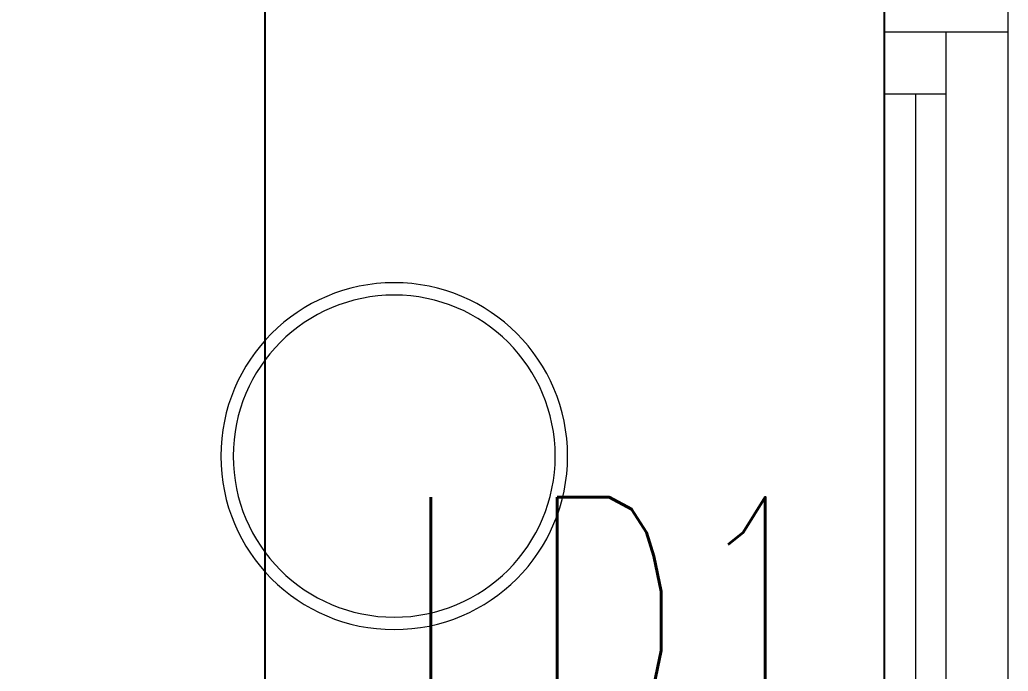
# Model space of a CAD drawing. Extents: x -12260 to 57327, y -29287 to 19916.
# Drawn here: x 48278 to 49076, y 6799 to 7325 of the extents above; entities that cross this region are included whole.
import ezdxf
from ezdxf.enums import TextEntityAlignment as Align

# ---------------------------------------------------------------- set-up
doc = ezdxf.new("R2010")
doc.units = 0
doc.header["$LTSCALE"] = 0.25
doc.linetypes.add('DASHDOT', pattern=[25.4, 12.7, -6.35, 0, -6.35])
for name, color, linetype, lineweight in [('01-First Floor$0$Aluminum', 251, 'Continuous', 5), ('01-First Floor$0$LOADING', 253, 'Continuous', 5), ('E-LITE-CIRC-NUMB', 6, 'Continuous', 25), ('E-LITE-CLNG', 150, 'Continuous', 35), ('E-LITE-CLNG-CNDT', 6, 'DASHDOT', 35), ('E-LITE-CTRL', 6, 'Continuous', 25), ('E-LITE-IDEN', 6, 'Continuous', 25)]:
    doc.layers.add(name, color=color, linetype=linetype, lineweight=lineweight)
doc.layers.add('01-First Floor$0$FALSE CEILING', color=251, linetype='Continuous')
doc.styles.add('DC_SIMPLEX', font='SIMPLEX.shx', dxfattribs={"width": 0.7})

# ---------------------------------------------------------------- blocks, each defined once
blk = doc.blocks.new('01-First Floor$0$WM00001-P')
at = {"layer": '01-First Floor$0$LOADING'}
for radius in [0.14, 0.13]:
    blk.add_circle((0, 0), radius, dxfattribs=at)
blk = doc.blocks.new('01-First Floor')
at = {"layer": '01-First Floor$0$Aluminum'}
for p, q in [((48976, 5840), (48976, 7340)), ((49076, 5840), (49076, 7340)), ((49076, 7315), (48976, 7315)), ((49026, 5865), (49026, 7315)), ((49026, 7265), (48976, 7265)), ((49001, 7265), (49001, 5915))]:
    blk.add_line(p, q, dxfattribs=at)
at = {"layer": '01-First Floor$0$FALSE CEILING', "linetype": 'Continuous'}
blk.add_line((48476, 5535), (48476, 8565.12), dxfattribs=at)
at = {"layer": '01-First Floor$0$FALSE CEILING'}
blk.add_lwpolyline([(45476, 5535), (48976, 5535), (48976, 8565.12), (45476, 8565.12)], close=True, dxfattribs=at)
at = {"layer": '01-First Floor$0$LOADING', "extrusion": (-2.26467e-18, -2.24019e-05, -1), "xscale": 1000, "yscale": 1000, "zscale": 1000, "rotation": 270.0000000000001}
blk.add_blockref('01-First Floor$0$WM00001-P', (-48580.21, 6972.71, -0.03), dxfattribs=at)
blk = doc.blocks.new('*U16')
at = {"layer": 'E-LITE-CIRC-NUMB', "style": 'DC_SIMPLEX', "width": 0.7, "flags": 8}
blk.add_attdef('CIRCUIT', text='', height=200, rotation=0, dxfattribs=at).set_placement((-473.9, 300), align=Align.RIGHT)
at = {"layer": 'E-LITE-CTRL', "style": 'DC_SIMPLEX', "width": 0.7, "flags": 8}
blk.add_attdef('CONTROL', (1118.9, -935), '', height=200, rotation=360, dxfattribs=at)
at = {"layer": 'E-LITE-IDEN', "style": 'DC_SIMPLEX', "width": 0.7, "flags": 8}
blk.add_attdef('TYPE', (460.41, 457.65), '', height=200, rotation=360, dxfattribs=at)

msp = doc.modelspace()

# ---------------------------------------------------------------- block references
at = {"layer": 'E-LITE-CLNG'}
ref = msp.add_blockref('*U16', (48192.37, 6435.05, -0.21), dxfattribs=dict(at, xscale=-1))
ref.add_attrib('TYPE', 'LD1', (48585.86, 6739.55, -0.21), dxfattribs={"layer": 'E-LITE-IDEN', "height": 200, "rotation": 0, "style": 'DC_SIMPLEX', "width": 0.7, "flags": 8})
at = {"layer": 'E-LITE-CLNG-CNDT'}
msp.add_blockref('01-First Floor', (0, 0), dxfattribs=at)

doc.saveas('drawing.dxf')
